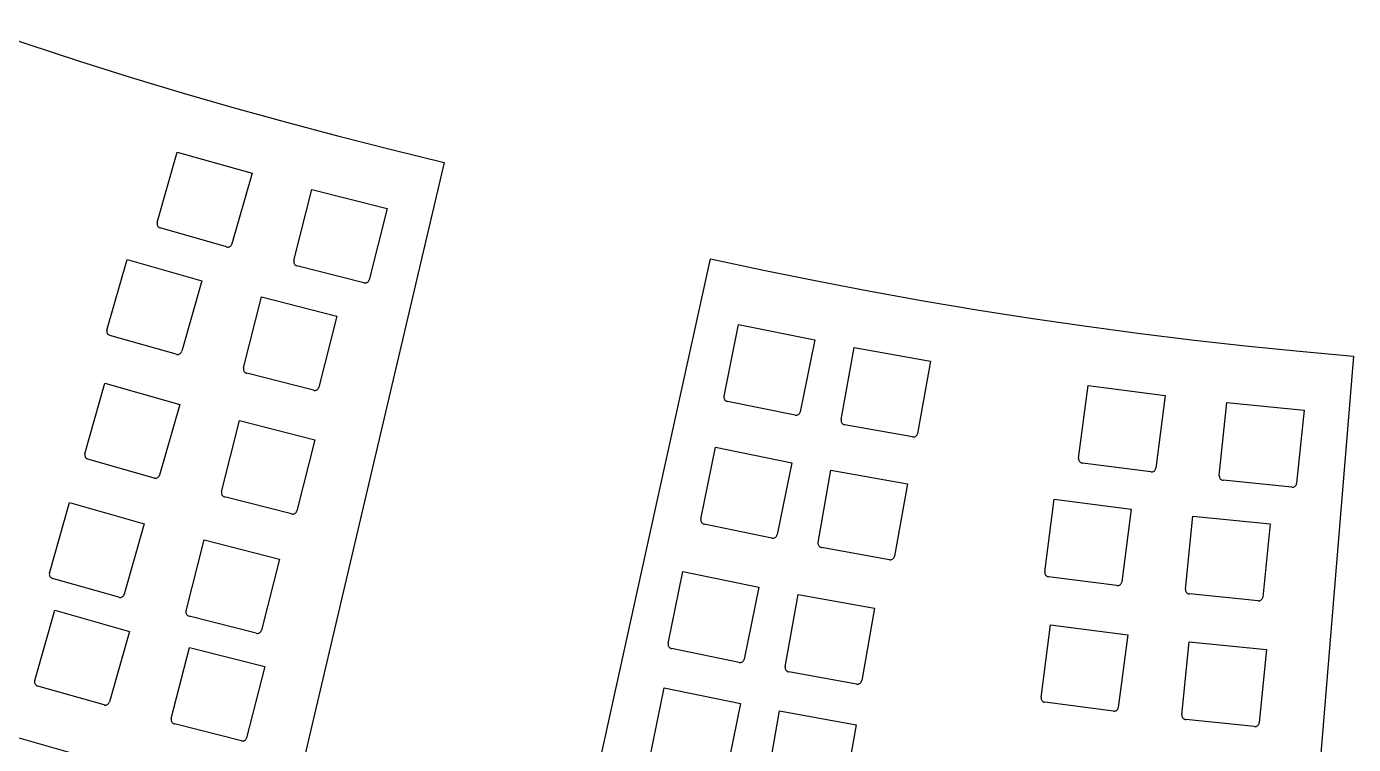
# Model space of a CAD drawing. Extents: x -27280 to 27280, y -16671 to 16671.
# Drawn here: x 18986 to 19806, y -16115 to -15671 of the extents above; entities that cross this region are included whole.
import ezdxf

# ---------------------------------------------------------------- set-up
doc = ezdxf.new("R2010")
doc.units = 0
doc.header["$MEASUREMENT"] = 0
doc.layers.get('0').update_dxf_attribs({"linetype": 'CONTINUOUS'})

msp = doc.modelspace()

# ---------------------------------------------------------------- linework, layer by layer
for p, q in [((18954.8, -15671.3), (18986.51, -15682.05)), ((18986.51, -15682.05), (19018.34, -15692.44)), ((19018.34, -15692.44), (19050.29, -15702.47)), ((19050.29, -15702.47), (19082.34, -15712.15)), ((19082.34, -15712.15), (19114.5, -15721.47)), ((19114.5, -15721.47), (19146.76, -15730.43)), ((19146.76, -15730.43), (19179.12, -15739.04)), ((19179.12, -15739.04), (19211.57, -15747.28)), ((19211.57, -15747.28), (19244.11, -15755.16)), ((19066.93, -15792.37), (19079.33, -15748.79)), ((19079.33, -15748.79), (19125.5, -15761.94)), ((19244.11, -15755.16), (19095.06, -16389.81)), ((19125.5, -15761.94), (19113.09, -15805.52)), ((19151.29, -15815.81), (19162.45, -15771.89)), ((19162.45, -15771.89), (19208.97, -15783.72)), ((19208.97, -15783.72), (19197.81, -15827.63)), ((19066.85, -15792.72), (19066.82, -15793.07)), ((19066.82, -15793.07), (19066.84, -15793.42)), ((19066.84, -15793.42), (19066.91, -15793.76)), ((19066.93, -15792.37), (19066.85, -15792.72)), ((19066.91, -15793.76), (19067.01, -15794.1)), ((19067.01, -15794.1), (19067.16, -15794.42)), ((19067.16, -15794.42), (19067.35, -15794.71)), ((19067.35, -15794.71), (19067.58, -15794.98)), ((19067.58, -15794.98), (19067.84, -15795.22)), ((19067.84, -15795.22), (19068.13, -15795.42)), ((19068.13, -15795.42), (19068.45, -15795.58)), ((19068.45, -15795.58), (19068.78, -15795.7)), ((19109.77, -15807.37), (19068.78, -15795.7)), ((19112.81, -15806.16), (19112.97, -15805.85)), ((19112.97, -15805.85), (19113.09, -15805.52)), ((19109.77, -15807.37), (19110.11, -15807.44)), ((19110.11, -15807.44), (19110.46, -15807.47)), ((19110.46, -15807.47), (19110.82, -15807.45)), ((19110.82, -15807.45), (19111.16, -15807.39)), ((19111.16, -15807.39), (19111.5, -15807.28)), ((19111.5, -15807.28), (19111.81, -15807.13)), ((19111.81, -15807.13), (19112.11, -15806.94)), ((19112.11, -15806.94), (19112.38, -15806.71)), ((19112.38, -15806.71), (19112.61, -15806.45)), ((19112.61, -15806.45), (19112.81, -15806.16)), ((19035.87, -15858.7), (19048.28, -15815.12)), ((19048.28, -15815.12), (19094.44, -15828.27)), ((19151.22, -15816.15), (19151.2, -15816.5)), ((19151.2, -15816.5), (19151.23, -15816.85)), ((19151.29, -15815.81), (19151.22, -15816.15)), ((19151.23, -15816.85), (19151.3, -15817.2)), ((19151.3, -15817.2), (19151.42, -15817.53)), ((19151.42, -15817.53), (19151.58, -15817.84)), ((19151.58, -15817.84), (19151.78, -15818.13)), ((19151.78, -15818.13), (19152.01, -15818.4)), ((19152.01, -15818.4), (19152.28, -15818.62)), ((19152.28, -15818.62), (19152.58, -15818.82)), ((19152.58, -15818.82), (19152.89, -15818.97)), ((19152.89, -15818.97), (19153.23, -15819.08)), ((19194.54, -15829.58), (19153.23, -15819.08)), ((19268.21, -16451.27), (19408.67, -15814.65)), ((19408.67, -15814.65), (19441.41, -15821.68)), ((19441.41, -15821.68), (19474.22, -15828.35)), ((19094.44, -15828.27), (19082.04, -15871.85)), ((19194.54, -15829.58), (19194.88, -15829.64)), ((19194.88, -15829.64), (19195.23, -15829.66)), ((19195.23, -15829.66), (19195.58, -15829.63)), ((19195.58, -15829.63), (19195.93, -15829.56)), ((19195.93, -15829.56), (19196.26, -15829.44)), ((19196.26, -15829.44), (19196.57, -15829.28)), ((19196.57, -15829.28), (19196.86, -15829.08)), ((19196.86, -15829.08), (19197.12, -15828.85)), ((19197.12, -15828.85), (19197.35, -15828.58)), ((19197.35, -15828.58), (19197.55, -15828.29)), ((19197.55, -15828.29), (19197.7, -15827.97)), ((19197.7, -15827.97), (19197.81, -15827.63)), ((19474.22, -15828.35), (19507.1, -15834.66)), ((19120.23, -15882.14), (19131.39, -15838.22)), ((19131.39, -15838.22), (19177.91, -15850.05)), ((19507.1, -15834.66), (19540.05, -15840.6)), ((19540.05, -15840.6), (19573.07, -15846.17)), ((19573.07, -15846.17), (19606.14, -15851.37)), ((19177.91, -15850.05), (19166.75, -15893.96)), ((19606.14, -15851.37), (19639.28, -15856.21)), ((19035.8, -15859.05), (19035.77, -15859.4)), ((19035.77, -15859.4), (19035.79, -15859.75)), ((19035.79, -15859.75), (19035.85, -15860.09)), ((19035.87, -15858.7), (19035.8, -15859.05)), ((19035.85, -15860.09), (19035.96, -15860.43)), ((19035.96, -15860.43), (19036.11, -15860.75)), ((19036.11, -15860.75), (19036.3, -15861.04)), ((19036.3, -15861.04), (19036.53, -15861.31)), ((19036.53, -15861.31), (19036.79, -15861.55)), ((19036.79, -15861.55), (19037.08, -15861.75)), ((19037.08, -15861.75), (19037.39, -15861.91)), ((19037.39, -15861.91), (19037.72, -15862.03)), ((19078.71, -15873.7), (19037.72, -15862.03)), ((19416.93, -15899.62), (19425.98, -15855.22)), ((19425.98, -15855.22), (19473.01, -15864.8)), ((19639.28, -15856.21), (19672.46, -15860.67)), ((19672.46, -15860.67), (19705.69, -15864.77)), ((19473.01, -15864.8), (19463.96, -15909.2)), ((19489.24, -15914.04), (19497.22, -15869.44)), ((19497.22, -15869.44), (19544.47, -15877.9)), ((19705.69, -15864.77), (19738.96, -15868.5)), ((19738.96, -15868.5), (19772.28, -15871.85)), ((19078.71, -15873.7), (19079.06, -15873.77)), ((19079.06, -15873.77), (19079.41, -15873.8)), ((19079.41, -15873.8), (19079.76, -15873.78)), ((19079.76, -15873.78), (19080.11, -15873.72)), ((19080.11, -15873.72), (19080.44, -15873.61)), ((19080.44, -15873.61), (19080.76, -15873.46)), ((19080.76, -15873.46), (19081.05, -15873.27)), ((19081.05, -15873.27), (19081.32, -15873.04)), ((19081.32, -15873.04), (19081.56, -15872.78)), ((19081.56, -15872.78), (19081.76, -15872.49)), ((19081.76, -15872.49), (19081.92, -15872.18)), ((19081.92, -15872.18), (19082.04, -15871.85)), ((19544.47, -15877.9), (19536.49, -15922.5)), ((19805.63, -15874.84), (19752.01, -16524.55)), ((19772.28, -15871.85), (19805.63, -15874.84)), ((19120.16, -15882.48), (19120.15, -15882.83)), ((19120.15, -15882.83), (19120.17, -15883.18)), ((19120.23, -15882.14), (19120.16, -15882.48)), ((19120.17, -15883.18), (19120.25, -15883.53)), ((19120.25, -15883.53), (19120.36, -15883.86)), ((19120.36, -15883.86), (19120.52, -15884.17)), ((19120.52, -15884.17), (19120.72, -15884.46)), ((19120.72, -15884.46), (19120.96, -15884.72)), ((19120.96, -15884.72), (19121.23, -15884.95)), ((19121.23, -15884.95), (19121.52, -15885.15)), ((19121.52, -15885.15), (19121.84, -15885.3)), ((19121.84, -15885.3), (19122.17, -15885.41)), ((19163.48, -15895.91), (19122.17, -15885.41)), ((19022.27, -15935.08), (19034.67, -15891.51)), ((19034.67, -15891.51), (19080.84, -15904.65)), ((19163.48, -15895.91), (19163.83, -15895.97)), ((19163.83, -15895.97), (19164.18, -15895.99)), ((19164.18, -15895.99), (19164.53, -15895.96)), ((19164.53, -15895.96), (19164.87, -15895.89)), ((19164.87, -15895.89), (19165.2, -15895.77)), ((19165.2, -15895.77), (19165.52, -15895.61)), ((19165.52, -15895.61), (19165.81, -15895.41)), ((19165.81, -15895.41), (19166.07, -15895.18)), ((19166.07, -15895.18), (19166.3, -15894.91)), ((19166.3, -15894.91), (19166.49, -15894.62)), ((19166.49, -15894.62), (19166.64, -15894.3)), ((19166.64, -15894.3), (19166.75, -15893.96)), ((19635.89, -15937.83), (19641.72, -15892.89)), ((19641.72, -15892.89), (19689.32, -15899.07)), ((19416.93, -15899.62), (19416.88, -15899.97)), ((19416.88, -15899.97), (19416.88, -15900.32)), ((19416.88, -15900.32), (19416.92, -15900.67)), ((19416.92, -15900.67), (19417.01, -15901.01)), ((19417.01, -15901.01), (19417.15, -15901.34)), ((19417.15, -15901.34), (19417.32, -15901.64)), ((19417.32, -15901.64), (19417.53, -15901.92)), ((19417.53, -15901.92), (19417.78, -15902.17)), ((19417.78, -15902.17), (19418.06, -15902.39)), ((19418.06, -15902.39), (19418.36, -15902.56)), ((19418.36, -15902.56), (19418.69, -15902.7)), ((19418.69, -15902.7), (19419.03, -15902.79)), ((19460.79, -15911.3), (19419.03, -15902.79)), ((19689.32, -15899.07), (19683.49, -15944)), ((19722.78, -15948.54), (19727.34, -15903.45)), ((19727.34, -15903.45), (19775.09, -15908.28)), ((19080.84, -15904.65), (19068.43, -15948.23)), ((19460.79, -15911.3), (19461.14, -15911.35)), ((19461.14, -15911.35), (19461.49, -15911.35)), ((19461.49, -15911.35), (19461.84, -15911.31)), ((19461.84, -15911.31), (19462.18, -15911.22)), ((19462.18, -15911.22), (19462.51, -15911.08)), ((19462.51, -15911.08), (19462.81, -15910.91)), ((19462.81, -15910.91), (19463.09, -15910.7)), ((19463.09, -15910.7), (19463.34, -15910.45)), ((19463.34, -15910.45), (19463.56, -15910.17)), ((19463.56, -15910.17), (19463.73, -15909.87)), ((19463.73, -15909.87), (19463.87, -15909.54)), ((19463.87, -15909.54), (19463.96, -15909.2)), ((19775.09, -15908.28), (19770.54, -15953.36)), ((19106.62, -15958.52), (19117.79, -15914.6)), ((19117.79, -15914.6), (19164.31, -15926.43)), ((19489.24, -15914.04), (19489.2, -15914.39)), ((19489.2, -15914.39), (19489.21, -15914.74)), ((19489.21, -15914.74), (19489.26, -15915.09)), ((19489.26, -15915.09), (19489.36, -15915.43)), ((19489.36, -15915.43), (19489.5, -15915.75)), ((19489.5, -15915.75), (19489.68, -15916.05)), ((19489.68, -15916.05), (19489.9, -15916.33)), ((19489.9, -15916.33), (19490.15, -15916.57)), ((19490.15, -15916.57), (19490.44, -15916.78)), ((19490.44, -15916.78), (19490.75, -15916.95)), ((19490.75, -15916.95), (19491.07, -15917.08)), ((19491.07, -15917.08), (19491.41, -15917.16)), ((19533.37, -15924.67), (19491.41, -15917.16)), ((19164.31, -15926.43), (19153.15, -15970.35)), ((19533.37, -15924.67), (19533.72, -15924.71)), ((19533.72, -15924.71), (19534.07, -15924.7)), ((19534.07, -15924.7), (19534.42, -15924.65)), ((19534.42, -15924.65), (19534.76, -15924.55)), ((19534.76, -15924.55), (19535.08, -15924.41)), ((19535.08, -15924.41), (19535.38, -15924.23)), ((19535.38, -15924.23), (19535.65, -15924.01)), ((19535.65, -15924.01), (19535.9, -15923.76)), ((19535.9, -15923.76), (19536.11, -15923.47)), ((19536.11, -15923.47), (19536.28, -15923.17)), ((19536.28, -15923.17), (19536.41, -15922.84)), ((19536.41, -15922.84), (19536.49, -15922.5)), ((19022.19, -15935.43), (19022.16, -15935.78)), ((19022.16, -15935.78), (19022.18, -15936.13)), ((19022.18, -15936.13), (19022.24, -15936.48)), ((19022.27, -15935.08), (19022.19, -15935.43)), ((19022.24, -15936.48), (19022.35, -15936.81)), ((19022.35, -15936.81), (19022.5, -15937.13)), ((19022.5, -15937.13), (19022.69, -15937.42)), ((19402.68, -15975.45), (19411.73, -15931.05)), ((19411.73, -15931.05), (19458.76, -15940.63)), ((19022.69, -15937.42), (19022.92, -15937.69)), ((19022.92, -15937.69), (19023.18, -15937.93)), ((19023.18, -15937.93), (19023.47, -15938.13)), ((19023.47, -15938.13), (19023.79, -15938.29)), ((19023.79, -15938.29), (19024.12, -15938.41)), ((19065.11, -15950.08), (19024.12, -15938.41)), ((19458.76, -15940.63), (19449.72, -15985.03)), ((19474.99, -15989.87), (19482.98, -15945.27)), ((19482.98, -15945.27), (19530.23, -15953.72)), ((19635.89, -15937.83), (19635.87, -15938.18)), ((19635.87, -15938.18), (19635.89, -15938.53)), ((19635.89, -15938.53), (19635.96, -15938.87)), ((19635.96, -15938.87), (19636.07, -15939.21)), ((19636.07, -15939.21), (19636.23, -15939.52)), ((19636.23, -15939.52), (19636.43, -15939.81)), ((19636.43, -15939.81), (19636.66, -15940.08)), ((19636.66, -15940.08), (19636.92, -15940.31)), ((19636.92, -15940.31), (19637.22, -15940.5)), ((19637.22, -15940.5), (19637.53, -15940.66)), ((19637.53, -15940.66), (19637.86, -15940.77)), ((19637.86, -15940.77), (19638.21, -15940.84)), ((19680.48, -15946.32), (19638.21, -15940.84)), ((19682.73, -15945.56), (19682.96, -15945.29)), ((19682.96, -15945.29), (19683.15, -15945)), ((19683.15, -15945), (19683.31, -15944.68)), ((19683.31, -15944.68), (19683.42, -15944.35)), ((19683.42, -15944.35), (19683.49, -15944)), ((19065.11, -15950.08), (19065.45, -15950.15)), ((19065.45, -15950.15), (19065.8, -15950.18)), ((19065.8, -15950.18), (19066.16, -15950.16)), ((19066.16, -15950.16), (19066.5, -15950.1)), ((19066.5, -15950.1), (19066.84, -15949.99)), ((19066.84, -15949.99), (19067.15, -15949.84)), ((19067.15, -15949.84), (19067.45, -15949.65)), ((19067.45, -15949.65), (19067.72, -15949.42)), ((19067.72, -15949.42), (19067.95, -15949.16)), ((19067.95, -15949.16), (19068.15, -15948.87)), ((19068.15, -15948.87), (19068.31, -15948.56)), ((19068.31, -15948.56), (19068.43, -15948.23)), ((19680.48, -15946.32), (19680.83, -15946.35)), ((19680.83, -15946.35), (19681.18, -15946.32)), ((19681.18, -15946.32), (19681.52, -15946.25)), ((19681.52, -15946.25), (19681.86, -15946.14)), ((19681.86, -15946.14), (19682.17, -15945.98)), ((19682.17, -15945.98), (19682.46, -15945.79)), ((19682.46, -15945.79), (19682.73, -15945.56)), ((19722.78, -15948.54), (19722.77, -15948.89)), ((19722.77, -15948.89), (19722.81, -15949.24)), ((19722.81, -15949.24), (19722.88, -15949.58)), ((19722.88, -15949.58), (19723.01, -15949.91)), ((19723.01, -15949.91), (19723.17, -15950.22)), ((19723.17, -15950.22), (19723.38, -15950.51)), ((19723.38, -15950.51), (19723.62, -15950.76)), ((19723.62, -15950.76), (19723.89, -15950.99)), ((19723.89, -15950.99), (19724.19, -15951.18)), ((19724.19, -15951.18), (19724.51, -15951.32)), ((19724.51, -15951.32), (19724.84, -15951.42)), ((19724.84, -15951.42), (19725.19, -15951.48)), ((19767.6, -15955.76), (19725.19, -15951.48)), ((19770.48, -15953.71), (19770.54, -15953.36)), ((19106.56, -15958.86), (19106.54, -15959.22)), ((19106.54, -15959.22), (19106.57, -15959.57)), ((19106.62, -15958.52), (19106.56, -15958.86)), ((19106.57, -15959.57), (19106.64, -15959.91)), ((19106.64, -15959.91), (19106.76, -15960.24)), ((19106.76, -15960.24), (19106.92, -15960.55)), ((19106.92, -15960.55), (19107.12, -15960.84)), ((19107.12, -15960.84), (19107.35, -15961.11)), ((19107.35, -15961.11), (19107.62, -15961.33)), ((19107.62, -15961.33), (19107.92, -15961.53)), ((19107.92, -15961.53), (19108.23, -15961.68)), ((19108.23, -15961.68), (19108.57, -15961.79)), ((19530.23, -15953.72), (19522.24, -15998.33)), ((19767.6, -15955.76), (19767.95, -15955.78)), ((19767.95, -15955.78), (19768.3, -15955.74)), ((19768.3, -15955.74), (19768.64, -15955.66)), ((19768.64, -15955.66), (19768.97, -15955.54)), ((19768.97, -15955.54), (19769.28, -15955.38)), ((19769.28, -15955.38), (19769.57, -15955.17)), ((19769.57, -15955.17), (19769.82, -15954.93)), ((19769.82, -15954.93), (19770.05, -15954.66)), ((19770.05, -15954.66), (19770.23, -15954.36)), ((19770.23, -15954.36), (19770.38, -15954.04)), ((19770.38, -15954.04), (19770.48, -15953.71)), ((19000.4, -16008.75), (19012.81, -15965.17)), ((19012.81, -15965.17), (19058.97, -15978.31)), ((19149.88, -15972.29), (19108.57, -15961.79)), ((19614.98, -16008.02), (19620.81, -15963.08)), ((19620.81, -15963.08), (19668.41, -15969.26)), ((19668.41, -15969.26), (19662.58, -16014.19)), ((19149.88, -15972.29), (19150.22, -15972.35)), ((19150.22, -15972.35), (19150.57, -15972.37)), ((19150.57, -15972.37), (19150.92, -15972.34)), ((19150.92, -15972.34), (19151.27, -15972.27)), ((19151.27, -15972.27), (19151.6, -15972.15)), ((19151.6, -15972.15), (19151.91, -15971.99)), ((19151.91, -15971.99), (19152.2, -15971.79)), ((19152.2, -15971.79), (19152.46, -15971.56)), ((19152.46, -15971.56), (19152.69, -15971.29)), ((19152.69, -15971.29), (19152.88, -15971)), ((19152.88, -15971), (19153.04, -15970.68)), ((19153.04, -15970.68), (19153.15, -15970.35)), ((19402.68, -15975.45), (19402.63, -15975.8)), ((19402.63, -15975.8), (19402.63, -15976.15)), ((19402.63, -15976.15), (19402.68, -15976.5)), ((19402.68, -15976.5), (19402.77, -15976.84)), ((19402.77, -15976.84), (19402.9, -15977.16)), ((19402.9, -15977.16), (19403.07, -15977.47)), ((19403.07, -15977.47), (19403.29, -15977.75)), ((19403.29, -15977.75), (19403.53, -15978)), ((19403.53, -15978), (19403.81, -15978.22)), ((19701.87, -16018.73), (19706.42, -15973.65)), ((19706.42, -15973.65), (19754.18, -15978.47)), ((19058.97, -15978.31), (19046.57, -16021.89)), ((19403.81, -15978.22), (19404.12, -15978.39)), ((19404.12, -15978.39), (19404.44, -15978.53)), ((19404.44, -15978.53), (19404.78, -15978.62)), ((19446.54, -15987.13), (19404.78, -15978.62)), ((19448.84, -15986.53), (19449.09, -15986.28)), ((19449.09, -15986.28), (19449.31, -15986)), ((19449.31, -15986), (19449.49, -15985.7)), ((19449.49, -15985.7), (19449.62, -15985.37)), ((19449.62, -15985.37), (19449.72, -15985.03)), ((19754.18, -15978.47), (19749.63, -16023.55)), ((19084.76, -16032.18), (19095.92, -15988.27)), ((19095.92, -15988.27), (19142.44, -16000.1)), ((19446.54, -15987.13), (19446.89, -15987.18)), ((19446.89, -15987.18), (19447.24, -15987.18)), ((19447.24, -15987.18), (19447.59, -15987.14)), ((19447.59, -15987.14), (19447.93, -15987.05)), ((19447.93, -15987.05), (19448.26, -15986.91)), ((19448.26, -15986.91), (19448.56, -15986.74)), ((19448.56, -15986.74), (19448.84, -15986.53)), ((19474.99, -15989.87), (19474.95, -15990.22)), ((19474.95, -15990.22), (19474.96, -15990.57)), ((19474.96, -15990.57), (19475.01, -15990.92)), ((19475.01, -15990.92), (19475.11, -15991.26)), ((19475.11, -15991.26), (19475.25, -15991.58)), ((19475.25, -15991.58), (19475.43, -15991.88)), ((19475.43, -15991.88), (19475.65, -15992.15)), ((19475.65, -15992.15), (19475.91, -15992.4)), ((19475.91, -15992.4), (19476.19, -15992.61)), ((19476.19, -15992.61), (19476.5, -15992.78)), ((19476.5, -15992.78), (19476.83, -15992.91)), ((19476.83, -15992.91), (19477.17, -15992.99)), ((19519.12, -16000.5), (19477.17, -15992.99)), ((19142.44, -16000.1), (19131.28, -16044.01)), ((19519.12, -16000.5), (19519.47, -16000.54)), ((19519.47, -16000.54), (19519.82, -16000.53)), ((19519.82, -16000.53), (19520.17, -16000.48)), ((19520.17, -16000.48), (19520.51, -16000.38)), ((19520.51, -16000.38), (19520.83, -16000.24)), ((19520.83, -16000.24), (19521.13, -16000.06)), ((19521.13, -16000.06), (19521.41, -15999.84)), ((19521.41, -15999.84), (19521.65, -15999.59)), ((19521.65, -15999.59), (19521.86, -15999.3)), ((19521.86, -15999.3), (19522.03, -15999)), ((19522.03, -15999), (19522.16, -15998.67)), ((19522.16, -15998.67), (19522.24, -15998.33)), ((19000.33, -16009.09), (19000.3, -16009.44)), ((19000.3, -16009.44), (19000.32, -16009.79)), ((19000.32, -16009.79), (19000.38, -16010.14)), ((19000.4, -16008.75), (19000.33, -16009.09)), ((19000.38, -16010.14), (19000.49, -16010.48)), ((19000.49, -16010.48), (19000.64, -16010.79)), ((19000.64, -16010.79), (19000.83, -16011.09)), ((19382.4, -16052.25), (19391.44, -16007.85)), ((19391.44, -16007.85), (19438.48, -16017.44)), ((19614.98, -16008.02), (19614.95, -16008.37)), ((19614.95, -16008.37), (19614.98, -16008.72)), ((19614.98, -16008.72), (19615.05, -16009.07)), ((19615.05, -16009.07), (19615.16, -16009.4)), ((19615.16, -16009.4), (19615.32, -16009.71)), ((19615.32, -16009.71), (19615.51, -16010.01)), ((19615.51, -16010.01), (19615.75, -16010.27)), ((19615.75, -16010.27), (19616.01, -16010.5)), ((19616.01, -16010.5), (19616.3, -16010.7)), ((19616.3, -16010.7), (19616.62, -16010.85)), ((19616.62, -16010.85), (19616.95, -16010.96)), ((19000.83, -16011.09), (19001.06, -16011.36)), ((19001.06, -16011.36), (19001.32, -16011.59)), ((19001.32, -16011.59), (19001.61, -16011.79)), ((19001.61, -16011.79), (19001.92, -16011.95)), ((19001.92, -16011.95), (19002.25, -16012.07)), ((19043.24, -16023.74), (19002.25, -16012.07)), ((19438.48, -16017.44), (19429.43, -16061.84)), ((19616.95, -16010.96), (19617.3, -16011.03)), ((19659.56, -16016.52), (19617.3, -16011.03)), ((19659.56, -16016.52), (19659.92, -16016.54)), ((19659.92, -16016.54), (19660.27, -16016.51)), ((19660.27, -16016.51), (19660.61, -16016.44)), ((19660.61, -16016.44), (19660.94, -16016.33)), ((19660.94, -16016.33), (19661.26, -16016.18)), ((19661.26, -16016.18), (19661.55, -16015.98)), ((19661.55, -16015.98), (19661.82, -16015.75)), ((19661.82, -16015.75), (19662.05, -16015.48)), ((19662.05, -16015.48), (19662.24, -16015.19)), ((19662.24, -16015.19), (19662.4, -16014.87)), ((19662.4, -16014.87), (19662.51, -16014.54)), ((19662.51, -16014.54), (19662.58, -16014.19)), ((19701.87, -16018.73), (19701.86, -16019.08)), ((19701.86, -16019.08), (19701.89, -16019.43)), ((19043.24, -16023.74), (19043.59, -16023.82)), ((19043.59, -16023.82), (19043.94, -16023.84)), ((19043.94, -16023.84), (19044.29, -16023.83)), ((19044.29, -16023.83), (19044.63, -16023.76)), ((19044.63, -16023.76), (19044.97, -16023.66)), ((19044.97, -16023.66), (19045.29, -16023.51)), ((19045.29, -16023.51), (19045.58, -16023.31)), ((19045.58, -16023.31), (19045.85, -16023.09)), ((19045.85, -16023.09), (19046.09, -16022.83)), ((19046.09, -16022.83), (19046.29, -16022.54)), ((19046.29, -16022.54), (19046.45, -16022.22)), ((19046.45, -16022.22), (19046.57, -16021.89)), ((19454.71, -16066.67), (19462.69, -16022.07)), ((19462.69, -16022.07), (19509.94, -16030.53)), ((19701.89, -16019.43), (19701.97, -16019.77)), ((19701.97, -16019.77), (19702.1, -16020.1)), ((19702.1, -16020.1), (19702.26, -16020.41)), ((19702.26, -16020.41), (19702.46, -16020.7)), ((19702.46, -16020.7), (19702.7, -16020.96)), ((19702.7, -16020.96), (19702.98, -16021.18)), ((19702.98, -16021.18), (19703.27, -16021.37)), ((19703.27, -16021.37), (19703.59, -16021.51)), ((19703.59, -16021.51), (19703.93, -16021.62)), ((19703.93, -16021.62), (19704.28, -16021.67)), ((19746.68, -16025.96), (19704.28, -16021.67)), ((19746.68, -16025.96), (19747.03, -16025.97)), ((19747.03, -16025.97), (19747.38, -16025.93)), ((19747.38, -16025.93), (19747.73, -16025.86)), ((19747.73, -16025.86), (19748.06, -16025.73)), ((19748.06, -16025.73), (19748.37, -16025.57)), ((19748.37, -16025.57), (19748.65, -16025.36)), ((19748.65, -16025.36), (19748.91, -16025.12)), ((19748.91, -16025.12), (19749.14, -16024.85)), ((19749.14, -16024.85), (19749.32, -16024.55)), ((19749.32, -16024.55), (19749.47, -16024.23)), ((19749.47, -16024.23), (19749.57, -16023.9)), ((19749.57, -16023.9), (19749.63, -16023.55)), ((18991.27, -16075.19), (19003.67, -16031.61)), ((19003.67, -16031.61), (19049.84, -16044.75)), ((19084.69, -16032.53), (19084.68, -16032.88)), ((19084.68, -16032.88), (19084.7, -16033.23)), ((19084.76, -16032.18), (19084.69, -16032.53)), ((19084.7, -16033.23), (19084.78, -16033.57)), ((19084.78, -16033.57), (19084.89, -16033.91)), ((19084.89, -16033.91), (19085.05, -16034.22)), ((19085.05, -16034.22), (19085.25, -16034.51)), ((19085.25, -16034.51), (19085.49, -16034.77)), ((19085.49, -16034.77), (19085.76, -16035)), ((19085.76, -16035), (19086.05, -16035.19)), ((19086.05, -16035.19), (19086.37, -16035.34)), ((19086.37, -16035.34), (19086.7, -16035.45)), ((19128.01, -16045.95), (19086.7, -16035.45)), ((19509.94, -16030.53), (19501.96, -16075.13)), ((19612.81, -16085.57), (19618.64, -16040.64)), ((19618.64, -16040.64), (19666.24, -16046.81)), ((19049.84, -16044.75), (19037.43, -16088.33)), ((19128.01, -16045.95), (19128.36, -16046.02)), ((19128.36, -16046.02), (19128.71, -16046.04)), ((19128.71, -16046.04), (19129.06, -16046.01)), ((19129.06, -16046.01), (19129.4, -16045.94)), ((19129.4, -16045.94), (19129.73, -16045.82)), ((19129.73, -16045.82), (19130.05, -16045.66)), ((19130.05, -16045.66), (19130.34, -16045.46)), ((19130.34, -16045.46), (19130.6, -16045.22)), ((19130.6, -16045.22), (19130.83, -16044.96)), ((19130.83, -16044.96), (19131.02, -16044.66)), ((19131.02, -16044.66), (19131.17, -16044.34)), ((19131.17, -16044.34), (19131.28, -16044.01)), ((19666.24, -16046.81), (19660.41, -16091.75)), ((19699.71, -16096.28), (19704.26, -16051.2)), ((19704.26, -16051.2), (19752.01, -16056.02)), ((19075.63, -16098.62), (19086.79, -16054.71)), ((19086.79, -16054.71), (19133.31, -16066.54)), ((19382.4, -16052.25), (19382.35, -16052.6)), ((19382.35, -16052.6), (19382.35, -16052.95)), ((19382.35, -16052.95), (19382.39, -16053.3)), ((19382.39, -16053.3), (19382.48, -16053.64)), ((19382.48, -16053.64), (19382.61, -16053.97)), ((19382.61, -16053.97), (19382.79, -16054.27)), ((19382.79, -16054.27), (19383, -16054.55)), ((19383, -16054.55), (19383.25, -16054.8)), ((19383.25, -16054.8), (19383.53, -16055.02)), ((19383.53, -16055.02), (19383.83, -16055.2)), ((19383.83, -16055.2), (19384.15, -16055.33)), ((19384.15, -16055.33), (19384.49, -16055.42)), ((19426.26, -16063.93), (19384.49, -16055.42)), ((19752.01, -16056.02), (19747.46, -16101.1)), ((19133.31, -16066.54), (19122.15, -16110.45)), ((19426.26, -16063.93), (19426.61, -16063.98)), ((19426.61, -16063.98), (19426.96, -16063.98)), ((19426.96, -16063.98), (19427.31, -16063.94)), ((19427.31, -16063.94), (19427.65, -16063.85)), ((19427.65, -16063.85), (19427.97, -16063.72)), ((19427.97, -16063.72), (19428.28, -16063.54)), ((19428.28, -16063.54), (19428.56, -16063.33)), ((19428.56, -16063.33), (19428.81, -16063.08)), ((19428.81, -16063.08), (19429.02, -16062.8)), ((19429.02, -16062.8), (19429.2, -16062.5)), ((19429.2, -16062.5), (19429.34, -16062.17)), ((19429.34, -16062.17), (19429.43, -16061.84)), ((19454.71, -16066.67), (19454.67, -16067.02)), ((19454.67, -16067.02), (19454.67, -16067.37)), ((19454.67, -16067.37), (19454.73, -16067.72)), ((19454.73, -16067.72), (19454.83, -16068.06)), ((19454.83, -16068.06), (19454.97, -16068.38)), ((18991.19, -16075.53), (18991.16, -16075.88)), ((18991.16, -16075.88), (18991.18, -16076.23)), ((18991.18, -16076.23), (18991.25, -16076.58)), ((18991.27, -16075.19), (18991.19, -16075.53)), ((19454.97, -16068.38), (19455.15, -16068.68)), ((19455.15, -16068.68), (19455.37, -16068.96)), ((19455.37, -16068.96), (19455.62, -16069.2)), ((19455.62, -16069.2), (19455.9, -16069.41)), ((19455.9, -16069.41), (19456.21, -16069.58)), ((19456.21, -16069.58), (19456.54, -16069.71)), ((19456.54, -16069.71), (19456.88, -16069.79)), ((19498.84, -16077.3), (19456.88, -16069.79)), ((19501.12, -16076.64), (19501.36, -16076.39)), ((19501.36, -16076.39), (19501.57, -16076.11)), ((19501.57, -16076.11), (19501.74, -16075.8)), ((19501.74, -16075.8), (19501.87, -16075.47)), ((19501.87, -16075.47), (19501.96, -16075.13)), ((18991.25, -16076.58), (18991.35, -16076.92)), ((18991.35, -16076.92), (18991.5, -16077.23)), ((18991.5, -16077.23), (18991.69, -16077.53)), ((18991.69, -16077.53), (18991.92, -16077.8)), ((18991.92, -16077.8), (18992.18, -16078.03)), ((18992.18, -16078.03), (18992.47, -16078.23)), ((18992.47, -16078.23), (18992.79, -16078.39)), ((18992.79, -16078.39), (18993.12, -16078.51)), ((19034.11, -16090.18), (18993.12, -16078.51)), ((19370.99, -16124.11), (19380.03, -16079.72)), ((19380.03, -16079.72), (19427.07, -16089.3)), ((19498.84, -16077.3), (19499.19, -16077.34)), ((19499.19, -16077.34), (19499.54, -16077.33)), ((19499.54, -16077.33), (19499.88, -16077.28)), ((19499.88, -16077.28), (19500.22, -16077.18)), ((19500.22, -16077.18), (19500.54, -16077.04)), ((19500.54, -16077.04), (19500.85, -16076.86)), ((19500.85, -16076.86), (19501.12, -16076.64)), ((19034.11, -16090.18), (19034.45, -16090.26)), ((19034.45, -16090.26), (19034.8, -16090.28)), ((19034.8, -16090.28), (19035.16, -16090.27)), ((19035.16, -16090.27), (19035.5, -16090.2)), ((19035.5, -16090.2), (19035.84, -16090.1)), ((19035.84, -16090.1), (19036.15, -16089.95)), ((19036.15, -16089.95), (19036.45, -16089.75)), ((19036.45, -16089.75), (19036.72, -16089.53)), ((19036.72, -16089.53), (19036.95, -16089.27)), ((19036.95, -16089.27), (19037.15, -16088.98)), ((19037.15, -16088.98), (19037.31, -16088.66)), ((19037.31, -16088.66), (19037.43, -16088.33)), ((19427.07, -16089.3), (19418.02, -16133.7)), ((19612.81, -16085.57), (19612.79, -16085.92)), ((19612.79, -16085.92), (19612.81, -16086.27)), ((19612.81, -16086.27), (19612.88, -16086.62)), ((19612.88, -16086.62), (19612.99, -16086.95)), ((19612.99, -16086.95), (19613.15, -16087.27)), ((19613.15, -16087.27), (19613.35, -16087.56)), ((19613.35, -16087.56), (19613.58, -16087.82)), ((19613.58, -16087.82), (19613.84, -16088.05)), ((19613.84, -16088.05), (19614.14, -16088.25)), ((19614.14, -16088.25), (19614.45, -16088.4)), ((19614.45, -16088.4), (19614.79, -16088.52)), ((19614.79, -16088.52), (19615.13, -16088.58)), ((19657.4, -16094.07), (19615.13, -16088.58)), ((19659.88, -16093.03), (19660.08, -16092.74)), ((19660.08, -16092.74), (19660.23, -16092.43)), ((19660.23, -16092.43), (19660.34, -16092.09)), ((19660.34, -16092.09), (19660.41, -16091.75)), ((19075.56, -16098.97), (19075.54, -16099.32)), ((19075.54, -16099.32), (19075.57, -16099.67)), ((19075.63, -16098.62), (19075.56, -16098.97)), ((19075.57, -16099.67), (19075.64, -16100.01)), ((19075.64, -16100.01), (19075.76, -16100.35)), ((19075.76, -16100.35), (19075.92, -16100.66)), ((19075.92, -16100.66), (19076.12, -16100.95)), ((19076.12, -16100.95), (19076.35, -16101.21)), ((19443.3, -16138.53), (19451.28, -16093.93)), ((19451.28, -16093.93), (19498.53, -16102.39)), ((19657.4, -16094.07), (19657.75, -16094.09)), ((19657.75, -16094.09), (19658.1, -16094.07)), ((19658.1, -16094.07), (19658.45, -16094)), ((19658.45, -16094), (19658.78, -16093.88)), ((19658.78, -16093.88), (19659.09, -16093.73)), ((19659.09, -16093.73), (19659.39, -16093.53)), ((19659.39, -16093.53), (19659.65, -16093.3)), ((19659.65, -16093.3), (19659.88, -16093.03)), ((19699.71, -16096.28), (19699.69, -16096.63)), ((19699.69, -16096.63), (19699.73, -16096.98)), ((19699.73, -16096.98), (19699.81, -16097.33)), ((19699.81, -16097.33), (19699.93, -16097.65)), ((19699.93, -16097.65), (19700.09, -16097.97)), ((19700.09, -16097.97), (19700.3, -16098.25)), ((19700.3, -16098.25), (19700.54, -16098.51)), ((19700.54, -16098.51), (19700.81, -16098.73)), ((19700.81, -16098.73), (19701.11, -16098.92)), ((19701.11, -16098.92), (19701.43, -16099.07)), ((19701.43, -16099.07), (19701.76, -16099.17)), ((19701.76, -16099.17), (19702.11, -16099.23)), ((19744.52, -16103.51), (19702.11, -16099.23)), ((19076.35, -16101.21), (19076.62, -16101.44)), ((19076.62, -16101.44), (19076.92, -16101.63)), ((19076.92, -16101.63), (19077.23, -16101.78)), ((19077.23, -16101.78), (19077.57, -16101.89)), ((19118.88, -16112.39), (19077.57, -16101.89)), ((19498.53, -16102.39), (19490.55, -16146.99)), ((19744.52, -16103.51), (19744.87, -16103.52)), ((19744.87, -16103.52), (19745.22, -16103.49)), ((19745.22, -16103.49), (19745.56, -16103.41)), ((19745.56, -16103.41), (19745.89, -16103.29)), ((19745.89, -16103.29), (19746.2, -16103.12)), ((19746.2, -16103.12), (19746.49, -16102.92)), ((19746.49, -16102.92), (19746.75, -16102.68)), ((19746.75, -16102.68), (19746.97, -16102.4)), ((19746.97, -16102.4), (19747.16, -16102.11)), ((19747.16, -16102.11), (19747.3, -16101.79)), ((19747.3, -16101.79), (19747.4, -16101.45)), ((19747.4, -16101.45), (19747.46, -16101.1)), ((18977.09, -16109.33), (19023.26, -16122.47)), ((19118.88, -16112.39), (19119.22, -16112.46)), ((19119.22, -16112.46), (19119.57, -16112.48)), ((19119.57, -16112.48), (19119.92, -16112.45)), ((19119.92, -16112.45), (19120.27, -16112.38)), ((19120.27, -16112.38), (19120.6, -16112.26)), ((19120.6, -16112.26), (19120.91, -16112.1)), ((19120.91, -16112.1), (19121.2, -16111.9)), ((19121.2, -16111.9), (19121.47, -16111.66)), ((19121.47, -16111.66), (19121.69, -16111.4)), ((19121.69, -16111.4), (19121.89, -16111.1)), ((19121.89, -16111.1), (19122.04, -16110.78)), ((19122.04, -16110.78), (19122.15, -16110.45))]:
    msp.add_line(p, q)

doc.saveas('drawing.dxf')
